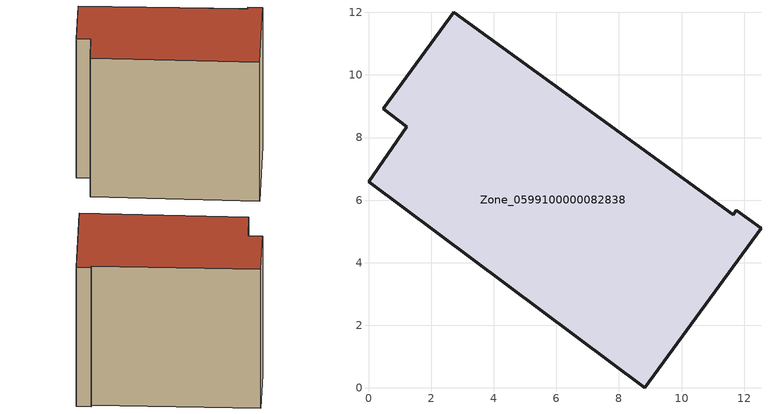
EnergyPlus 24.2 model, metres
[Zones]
Zone_0599100000082838
 floor ground (C_G): 12.54,5.1 8.83,0 0,6.59 1.22,8.35 0.47,8.92 2.72,12.01 11.65,5.54 11.75,5.68 z0
 wall outside (C_F): 11.65,5.54 2.72,12.01 0.47,8.92 1.22,8.35 0,6.59 8.83,0 12.54,5.1 11.75,5.68 11.65,5.54 z0:10.9
 roof outside (C_R): 12.54,5.1 11.75,5.68 11.65,5.54 2.72,12.01 0.47,8.92 1.22,8.35 0,6.59 8.83,0 z10.9
[BUILDING]
Pand.0599100000082838: North Axis=0; Terrain=City; Loads Convergence Tolerance Value=0.04; Temperature Convergence Tolerance Value=0.4; Solar Distribution=FullExterior; Maximum Number of Warmup Days=25; Minimum Number of Warmup Days=1
[Site:Location]
Rotterdam.The.Hague.AP_ZH_NLD Design_Conditions: Latitude=51.96; Longitude=4.45; Time Zone=1; Elevation=-4.5
[SITE:GROUNDTEMPERATURE:BUILDINGSURFACE]
18, 18, 18, 18, 18, 18, 18, 18, 18, 18, 18, 18
[MATERIAL] Thermal Absorptance=0.9; Solar Absorptance=0.7; Visible Absorptance=0.7
Name | Roughness | Thickness | Conductivity | Density | Specific Heat
G.TC.1946 | MediumSmooth | 0.15 | 1 | 540 | 1210
F.TC.1946 | Rough | 0.3 | 0.857143 | 1920 | 840
R.TC.1946 | MediumRough | 0.2 | 0.909091 | 1500 | 1000
[CONSTRUCTION]
C_G: G.TC.1946
C_F: F.TC.1946
C_R: R.TC.1946
[ZONE]
Zone_0599100000082838: Type=1; Multiplier=1; Ceiling Height=Autocalculate; Volume=Autocalculate; Floor Area=autocalculate; Part of Total Floor Area=Yes
[ZONEINFILTRATION:DESIGNFLOWRATE]
Infil_Zone_0599100000082838: Zone or ZoneList or Space or SpaceList=Zone_0599100000082838; Schedule=AlwaysOn; Design Flow Rate Calculation Method=Flow/Area; Flow Rate per Floor Area=0.003; Constant Term Coefficient=1; Temperature Term Coefficient=0; Velocity Term Coefficient=0; Velocity Squared Term Coefficient=0
[HVACTEMPLATE:ZONE:IDEALLOADSAIRSYSTEM]
Zone_0599100000082838: Maximum Heating Supply Air Temperature=50; Minimum Cooling Supply Air Temperature=13; Maximum Heating Supply Air Humidity Ratio=0.0156; Minimum Cooling Supply Air Humidity Ratio=0.0077; Heating Limit=NoLimit; Cooling Limit=NoLimit; Dehumidification Control Type=ConstantSensibleHeatRatio; Cooling Sensible Heat Ratio=0.7; Dehumidification Setpoint=60; Humidification Control Type=None; Humidification Setpoint=30; Outdoor Air Method=None; Outdoor Air Flow Rate per Person=0.00944; Outdoor Air Flow Rate per Zone Floor Area=0; Outdoor Air Flow Rate per Zone=0; Demand Controlled Ventilation Type=None; Outdoor Air Economizer Type=NoEconomizer; Heat Recovery Type=None; Sensible Heat Recovery Effectiveness=0.7; Latent Heat Recovery Effectiveness=0.65
[ZONECONTROL:THERMOSTAT]
ThermostatControl_Zone_0599100000082838: Zone or ZoneList=Zone_0599100000082838; Control Type Schedule=DualSetpointControlType; Control 1=Thermostat_Zone_0599100000082838; Temperature Difference Between Cutout And Setpoint=0
[THERMOSTATSETPOINT:DUALSETPOINT]
Thermostat_Zone_0599100000082838: Heating Setpoint Temperature Schedule=HeatingSetpoint_Zone_0599100000082838; Cooling Setpoint Temperature Schedule=CoolingSetpoint_Zone_0599100000082838
[SCHEDULE:COMPACT]
HeatingSetpoint_Zone_0599100000082838: Through: 12/31, For: AllDays, Until: 24:00, 21
CoolingSetpoint_Zone_0599100000082838: Through: 12/31, For: AllDays, Until: 24:00, 24
DualSetpointControlType: Through: 12/31, For: AllDays, Until: 24:00, 4
AlwaysOn: Through: 12/31, For: AllDays, Until: 24:00, 1
